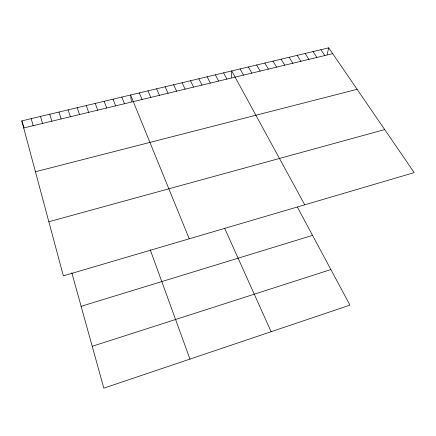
<?xml version="1.0" encoding="UTF-8"?>
<svg xmlns="http://www.w3.org/2000/svg" width="436" height="436" viewBox="0 0 436 436"><rect width="100%" height="100%" fill="white"/><g stroke="black" fill="none" stroke-linecap="round" stroke-linejoin="round"><path stroke-width="0.65" d="M231.254 77.564L231.729 70.932L304.742 204.816M327.136 54.522L328.7 47.856L21.8 120.892L63.356 275.852L414.2 172.612L328.7 47.856M92.214 346.293L330.875 269.568M81.123 306.312L312.547 235.375M48.848 221.744L384.705 129.574M35.436 171.746L357.111 89.309M23.697 127.971L332.679 53.655M320.88 49.715L324.809 55.546M313.015 51.59L316.896 57.448M305.102 53.47L308.939 59.367M297.145 55.367L300.927 61.291M289.139 57.269L292.872 63.231M281.084 59.187L284.768 65.177M272.98 61.116L276.62 67.139M264.826 63.057L268.418 69.111M256.63 65.008L260.161 71.095M248.378 66.97L251.861 73.09M240.078 68.943L243.511 75.101M297.407 207.144L349.95 305.135L103.828 388.144L71.836 272.832M223.575 72.872L226.9 79.096M215.373 74.823L218.643 81.08M207.127 76.785L210.343 83.08M198.827 78.763L201.988 85.085M190.478 80.747L193.584 87.107M182.079 82.747L185.126 89.146M173.632 84.758L176.624 91.189M165.13 86.78L168.062 93.249M224.78 228.519L271.116 331.725M156.579 88.819L159.456 95.321M147.973 90.862L150.791 97.402M139.318 92.923L142.076 99.501M189.24 238.808L130.609 94.994L131.356 101.577M121.846 97.081L124.483 103.73M113.033 99.179L115.605 105.866M104.16 101.288L106.667 108.014M150.229 249.779L189.965 359.095M95.239 103.414L97.68 110.177M86.257 105.55L88.633 112.352M77.221 107.703L79.532 114.543M21.8 120.892L23.958 127.388M68.125 109.867L70.37 116.744M58.98 112.041L61.154 118.963M49.769 114.232L51.879 121.192M40.504 116.439L42.548 123.437M31.185 118.657L33.152 125.693"/></g></svg>
